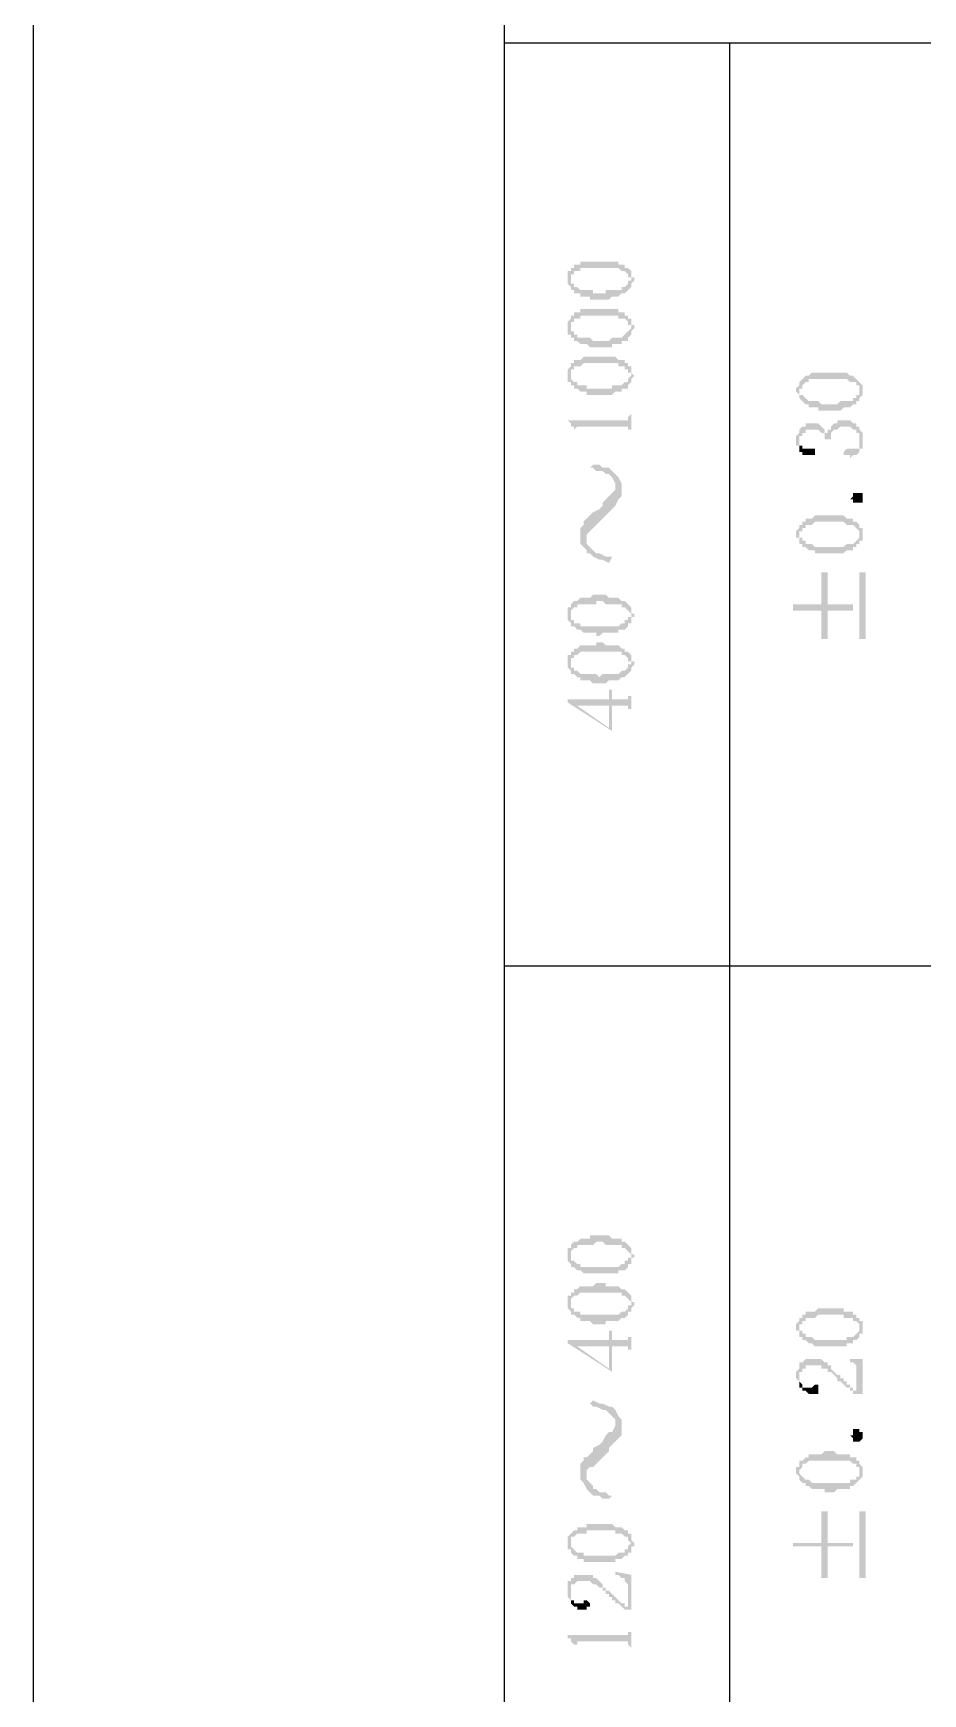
# Model space of a CAD drawing. Header units: inches. Extents: x 3613 to 8393, y -2205 to -794.
# Drawn here: x 7973.29 to 7985.95, y -1090.53 to -1066.9 of the extents above; entities that cross this region are included whole.
import ezdxf

# ---------------------------------------------------------------- set-up
doc = ezdxf.new("R2010")
doc.units = ezdxf.units.IN
doc.header["$MEASUREMENT"] = 0

msp = doc.modelspace()

# ---------------------------------------------------------------- hatches: boundary and pattern name
at = {"transparency": 33554559}
for points in [[(7980.895, -1070.423), (7980.895, -1070.468), (7980.895, -1070.468), (7980.94, -1070.513), (7980.94, -1070.378), (7980.94, -1070.333), (7980.985, -1070.333), (7980.985, -1070.288), (7981.076, -1070.288), (7981.076, -1070.243), (7981.617, -1070.243), (7981.662, -1070.288), (7981.707, -1070.288), (7981.752, -1070.333), (7981.752, -1070.378), (7981.798, -1070.378), (7981.798, -1070.423), (7981.798, -1070.288), (7981.752, -1070.243), (7981.707, -1070.243), (7981.707, -1070.197), (7981.617, -1070.197), (7981.617, -1070.152), (7981.076, -1070.152), (7981.076, -1070.197), (7980.985, -1070.197), (7980.985, -1070.243), (7980.94, -1070.243), (7980.94, -1070.288), (7980.895, -1070.288), (7980.895, -1070.333), (7980.895, -1070.378)], [(7980.94, -1070.513), (7980.94, -1070.558), (7980.985, -1070.558), (7980.985, -1070.604), (7981.076, -1070.604), (7981.076, -1070.649), (7981.211, -1070.649), (7981.211, -1070.694), (7981.482, -1070.694), (7981.527, -1070.649), (7981.617, -1070.649), (7981.662, -1070.604), (7981.707, -1070.604), (7981.752, -1070.558), (7981.752, -1070.558), (7981.798, -1070.513), (7981.798, -1070.468), (7981.798, -1070.468), (7981.843, -1070.423), (7981.843, -1070.378), (7981.798, -1070.378), (7981.798, -1070.333), (7981.798, -1070.288), (7981.798, -1070.423), (7981.752, -1070.423), (7981.752, -1070.468), (7981.752, -1070.468), (7981.707, -1070.513), (7981.662, -1070.513), (7981.662, -1070.558), (7981.437, -1070.558), (7981.437, -1070.604), (7981.256, -1070.604), (7981.256, -1070.558), (7981.076, -1070.558), (7981.03, -1070.513), (7980.985, -1070.513), (7980.985, -1070.468), (7980.94, -1070.468), (7980.94, -1070.423), (7980.94, -1070.423)], [(7980.895, -1071.1), (7980.895, -1071.19), (7980.94, -1071.19), (7980.94, -1071.1), (7980.94, -1071.055), (7980.94, -1071.01), (7980.985, -1071.01), (7980.985, -1070.965), (7981.076, -1070.965), (7981.076, -1070.92), (7981.617, -1070.92), (7981.617, -1070.965), (7981.707, -1070.965), (7981.752, -1071.01), (7981.752, -1071.055), (7981.798, -1071.055), (7981.798, -1071.1), (7981.798, -1070.965), (7981.752, -1070.965), (7981.752, -1070.92), (7981.707, -1070.92), (7981.707, -1070.874), (7981.617, -1070.874), (7981.617, -1070.829), (7981.076, -1070.829), (7981.076, -1070.874), (7980.985, -1070.874), (7980.985, -1070.92), (7980.94, -1070.92), (7980.94, -1070.965), (7980.94, -1070.965), (7980.895, -1071.01), (7980.895, -1071.055), (7980.895, -1071.055)], [(7980.94, -1071.19), (7980.94, -1071.235), (7980.985, -1071.235), (7980.985, -1071.281), (7981.03, -1071.281), (7981.076, -1071.326), (7981.166, -1071.326), (7981.211, -1071.371), (7981.527, -1071.371), (7981.527, -1071.326), (7981.662, -1071.326), (7981.662, -1071.281), (7981.752, -1071.281), (7981.752, -1071.235), (7981.752, -1071.235), (7981.798, -1071.19), (7981.798, -1071.145), (7981.798, -1071.145), (7981.843, -1071.1), (7981.843, -1071.055), (7981.798, -1071.055), (7981.798, -1071.01), (7981.798, -1070.965), (7981.798, -1071.1), (7981.798, -1071.1), (7981.752, -1071.145), (7981.752, -1071.145), (7981.707, -1071.19), (7981.707, -1071.19), (7981.662, -1071.235), (7981.527, -1071.235), (7981.482, -1071.281), (7981.256, -1071.281), (7981.211, -1071.235), (7981.03, -1071.235), (7981.03, -1071.19), (7980.985, -1071.19), (7980.985, -1071.145), (7980.94, -1071.145), (7980.94, -1071.1), (7980.94, -1071.1)], [(7980.895, -1071.777), (7980.895, -1071.822), (7980.895, -1071.867), (7980.94, -1071.867), (7980.94, -1071.912), (7980.94, -1071.777), (7980.94, -1071.732), (7980.94, -1071.687), (7980.985, -1071.687), (7980.985, -1071.642), (7981.076, -1071.642), (7981.121, -1071.597), (7981.617, -1071.597), (7981.617, -1071.642), (7981.707, -1071.642), (7981.707, -1071.687), (7981.752, -1071.687), (7981.752, -1071.732), (7981.798, -1071.732), (7981.798, -1071.777), (7981.798, -1071.642), (7981.752, -1071.642), (7981.752, -1071.597), (7981.707, -1071.597), (7981.707, -1071.551), (7981.617, -1071.551), (7981.572, -1071.506), (7981.121, -1071.506), (7981.076, -1071.551), (7980.985, -1071.551), (7980.985, -1071.597), (7980.94, -1071.597), (7980.94, -1071.642), (7980.94, -1071.642), (7980.895, -1071.687), (7980.895, -1071.732), (7980.895, -1071.732)], [(7980.94, -1071.912), (7980.985, -1071.912), (7980.985, -1071.958), (7981.03, -1071.958), (7981.076, -1072.003), (7981.166, -1072.003), (7981.166, -1072.048), (7981.527, -1072.048), (7981.572, -1072.003), (7981.662, -1072.003), (7981.662, -1071.958), (7981.752, -1071.958), (7981.752, -1071.912), (7981.752, -1071.912), (7981.798, -1071.867), (7981.798, -1071.822), (7981.798, -1071.822), (7981.843, -1071.777), (7981.843, -1071.777), (7981.798, -1071.732), (7981.798, -1071.687), (7981.798, -1071.642), (7981.798, -1071.777), (7981.798, -1071.777), (7981.752, -1071.822), (7981.752, -1071.867), (7981.707, -1071.867), (7981.662, -1071.912), (7981.527, -1071.912), (7981.527, -1071.958), (7981.166, -1071.958), (7981.166, -1071.912), (7981.03, -1071.912), (7981.03, -1071.867), (7980.985, -1071.867), (7980.94, -1071.822), (7980.94, -1071.777), (7980.94, -1071.777)], [(7984.144, -1072.003), (7984.144, -1072.003), (7984.19, -1072.048), (7984.19, -1072.093), (7984.19, -1072.003), (7984.19, -1071.958), (7984.235, -1071.958), (7984.235, -1071.912), (7984.235, -1071.912), (7984.28, -1071.867), (7984.325, -1071.867), (7984.325, -1071.822), (7984.867, -1071.822), (7984.912, -1071.867), (7985.002, -1071.867), (7985.002, -1071.912), (7985.047, -1071.912), (7985.047, -1071.958), (7985.047, -1072.003), (7985.047, -1071.867), (7985.047, -1071.867), (7985.002, -1071.822), (7985.002, -1071.822), (7984.957, -1071.777), (7984.912, -1071.777), (7984.867, -1071.732), (7984.37, -1071.732), (7984.325, -1071.777), (7984.28, -1071.777), (7984.235, -1071.822), (7984.235, -1071.822), (7984.19, -1071.867), (7984.19, -1071.912), (7984.19, -1071.912), (7984.144, -1071.958), (7984.144, -1071.958)], [(7984.19, -1072.093), (7984.235, -1072.138), (7984.235, -1072.138), (7984.28, -1072.183), (7984.325, -1072.183), (7984.325, -1072.228), (7984.46, -1072.228), (7984.46, -1072.274), (7984.776, -1072.274), (7984.821, -1072.228), (7984.912, -1072.228), (7984.957, -1072.183), (7985.002, -1072.183), (7985.002, -1072.138), (7985.047, -1072.138), (7985.047, -1072.093), (7985.047, -1072.093), (7985.092, -1072.048), (7985.092, -1072.003), (7985.092, -1071.958), (7985.092, -1071.912), (7985.092, -1071.912), (7985.047, -1071.867), (7985.047, -1072.003), (7985.047, -1072.048), (7985.002, -1072.048), (7985.002, -1072.093), (7984.957, -1072.093), (7984.957, -1072.138), (7984.776, -1072.138), (7984.731, -1072.183), (7984.506, -1072.183), (7984.46, -1072.138), (7984.325, -1072.138), (7984.28, -1072.093), (7984.28, -1072.093), (7984.235, -1072.048), (7984.19, -1072.048), (7984.19, -1072.003), (7984.19, -1072.003)], [(7980.895, -1072.409), (7980.895, -1072.409), (7980.94, -1072.454), (7980.94, -1072.499), (7980.985, -1072.499), (7980.985, -1072.544), (7980.985, -1072.635), (7980.985, -1072.544), (7981.03, -1072.499), (7981.752, -1072.499), (7981.752, -1072.544), (7981.798, -1072.544), (7981.798, -1072.635), (7981.798, -1072.228), (7981.798, -1072.319), (7981.798, -1072.319), (7981.752, -1072.364), (7981.752, -1072.409), (7981.707, -1072.409)], [(7984.144, -1072.68), (7984.144, -1072.77), (7984.19, -1072.77), (7984.19, -1072.815), (7984.19, -1072.68), (7984.19, -1072.635), (7984.235, -1072.635), (7984.235, -1072.589), (7984.28, -1072.589), (7984.28, -1072.544), (7984.46, -1072.544), (7984.506, -1072.589), (7984.551, -1072.589), (7984.551, -1072.635), (7984.551, -1072.68), (7984.596, -1072.68), (7984.596, -1072.77), (7984.596, -1072.68), (7984.641, -1072.68), (7984.641, -1072.635), (7984.641, -1072.589), (7984.641, -1072.589), (7984.686, -1072.544), (7984.731, -1072.544), (7984.776, -1072.499), (7984.912, -1072.499), (7984.957, -1072.544), (7985.002, -1072.544), (7985.002, -1072.589), (7985.047, -1072.589), (7985.047, -1072.635), (7985.047, -1072.725), (7985.047, -1072.544), (7985.047, -1072.499), (7985.002, -1072.499), (7985.002, -1072.454), (7984.957, -1072.454), (7984.912, -1072.409), (7984.731, -1072.409), (7984.731, -1072.454), (7984.686, -1072.454), (7984.641, -1072.499), (7984.641, -1072.544), (7984.596, -1072.544), (7984.596, -1072.635), (7984.596, -1072.589), (7984.551, -1072.589), (7984.551, -1072.544), (7984.551, -1072.544), (7984.506, -1072.499), (7984.506, -1072.499), (7984.46, -1072.454), (7984.28, -1072.454), (7984.28, -1072.499), (7984.235, -1072.499), (7984.19, -1072.544), (7984.19, -1072.589), (7984.19, -1072.589), (7984.144, -1072.635), (7984.144, -1072.635)], [(7984.821, -1072.86), (7984.821, -1072.905), (7984.912, -1072.905), (7984.912, -1072.95), (7984.912, -1072.95), (7984.957, -1072.905), (7985.002, -1072.905), (7985.047, -1072.86), (7985.047, -1072.815), (7985.092, -1072.815), (7985.092, -1072.77), (7985.092, -1072.68), (7985.092, -1072.635), (7985.092, -1072.589), (7985.092, -1072.589), (7985.047, -1072.544), (7985.047, -1072.725), (7985.047, -1072.815), (7984.867, -1072.815)], [(7984.19, -1072.815), (7984.19, -1072.86), (7984.235, -1072.86), (7984.235, -1072.905), (7984.415, -1072.905), (7984.415, -1072.86), (7984.415, -1072.815), (7984.235, -1072.815), (7984.235, -1072.77), (7984.19, -1072.77), (7984.19, -1072.725), (7984.19, -1072.725)], [(7981.211, -1073.086), (7981.256, -1073.086), (7981.301, -1073.131), (7981.391, -1073.131), (7981.437, -1073.176), (7981.482, -1073.176), (7981.527, -1073.221), (7981.572, -1073.312), (7981.572, -1073.627), (7981.572, -1073.627), (7981.617, -1073.537), (7981.662, -1073.492), (7981.662, -1073.312), (7981.617, -1073.221), (7981.572, -1073.176), (7981.572, -1073.176), (7981.527, -1073.131), (7981.482, -1073.086), (7981.391, -1073.086), (7981.346, -1073.041), (7981.256, -1073.041)], [(7981.076, -1074.079), (7981.076, -1074.169), (7981.121, -1074.214), (7981.166, -1074.259), (7981.166, -1074.079), (7981.166, -1074.034), (7981.211, -1073.989), (7981.256, -1073.943), (7981.301, -1073.898), (7981.346, -1073.853), (7981.391, -1073.808), (7981.437, -1073.763), (7981.482, -1073.718), (7981.482, -1073.718), (7981.527, -1073.673), (7981.572, -1073.627), (7981.572, -1073.357), (7981.572, -1073.402), (7981.527, -1073.447), (7981.482, -1073.492), (7981.437, -1073.537), (7981.391, -1073.582), (7981.391, -1073.627), (7981.346, -1073.673), (7981.256, -1073.718), (7981.256, -1073.718), (7981.211, -1073.763), (7981.166, -1073.808), (7981.121, -1073.853), (7981.121, -1073.898), (7981.076, -1073.943), (7981.076, -1073.989)], [(7985.092, -1073.537), (7985.092, -1073.582), (7984.957, -1073.582), (7984.957, -1073.537), (7984.912, -1073.537), (7984.957, -1073.492), (7984.957, -1073.447), (7985.092, -1073.447), (7985.092, -1073.492), (7985.092, -1073.537)], [(7984.144, -1074.034), (7984.144, -1074.079), (7984.19, -1074.079), (7984.19, -1074.124), (7984.19, -1074.169), (7984.19, -1074.034), (7984.19, -1073.989), (7984.235, -1073.989), (7984.235, -1073.943), (7984.28, -1073.943), (7984.28, -1073.898), (7984.37, -1073.898), (7984.415, -1073.853), (7984.821, -1073.853), (7984.867, -1073.898), (7984.957, -1073.898), (7985.002, -1073.943), (7985.002, -1073.943), (7985.047, -1073.989), (7985.047, -1074.034), (7985.047, -1073.898), (7985.047, -1073.898), (7985.002, -1073.853), (7984.957, -1073.853), (7984.957, -1073.808), (7984.867, -1073.808), (7984.821, -1073.763), (7984.415, -1073.763), (7984.37, -1073.808), (7984.28, -1073.808), (7984.28, -1073.853), (7984.235, -1073.853), (7984.235, -1073.898), (7984.19, -1073.898), (7984.19, -1073.943), (7984.19, -1073.943), (7984.144, -1073.989), (7984.144, -1073.989)], [(7984.19, -1074.169), (7984.235, -1074.169), (7984.235, -1074.214), (7984.28, -1074.214), (7984.325, -1074.259), (7984.415, -1074.259), (7984.415, -1074.304), (7984.821, -1074.304), (7984.867, -1074.259), (7984.957, -1074.259), (7984.957, -1074.214), (7985.002, -1074.214), (7985.002, -1074.169), (7985.047, -1074.169), (7985.047, -1074.124), (7985.092, -1074.124), (7985.092, -1074.079), (7985.092, -1074.034), (7985.092, -1073.989), (7985.092, -1073.943), (7985.047, -1073.943), (7985.047, -1073.898), (7985.047, -1074.034), (7985.047, -1074.079), (7985.047, -1074.079), (7985.002, -1074.124), (7985.002, -1074.124), (7984.957, -1074.169), (7984.867, -1074.169), (7984.821, -1074.214), (7984.415, -1074.214), (7984.37, -1074.169), (7984.28, -1074.169), (7984.28, -1074.124), (7984.235, -1074.124), (7984.235, -1074.079), (7984.19, -1074.079), (7984.19, -1074.034), (7984.19, -1074.034)], [(7981.166, -1074.259), (7981.166, -1074.304), (7981.211, -1074.304), (7981.256, -1074.35), (7981.346, -1074.395), (7981.391, -1074.395), (7981.482, -1074.44), (7981.527, -1074.35), (7981.437, -1074.35), (7981.346, -1074.304), (7981.301, -1074.304), (7981.256, -1074.259), (7981.256, -1074.259), (7981.211, -1074.214), (7981.166, -1074.169), (7981.166, -1074.079)], [(7984.099, -1075.027), (7984.099, -1075.117), (7984.506, -1075.117), (7984.506, -1075.523), (7984.596, -1075.523), (7984.596, -1075.117), (7984.957, -1075.117), (7984.957, -1075.027), (7984.596, -1075.027), (7984.596, -1074.575), (7984.506, -1074.575), (7984.506, -1075.027)], [(7985.137, -1075.523), (7985.137, -1074.575), (7985.047, -1074.575), (7985.047, -1075.523)], [(7980.895, -1075.162), (7980.895, -1075.207), (7980.895, -1075.252), (7980.895, -1075.252), (7980.94, -1075.297), (7980.94, -1075.162), (7980.94, -1075.117), (7980.94, -1075.117), (7980.985, -1075.072), (7981.03, -1075.072), (7981.03, -1075.027), (7981.301, -1075.027), (7981.301, -1074.981), (7981.391, -1074.981), (7981.437, -1075.027), (7981.662, -1075.027), (7981.662, -1075.072), (7981.707, -1075.072), (7981.752, -1075.117), (7981.752, -1075.117), (7981.798, -1075.162), (7981.798, -1075.072), (7981.752, -1075.027), (7981.752, -1075.027), (7981.707, -1074.981), (7981.662, -1074.981), (7981.617, -1074.936), (7981.482, -1074.936), (7981.437, -1074.891), (7981.256, -1074.891), (7981.211, -1074.936), (7981.076, -1074.936), (7981.03, -1074.981), (7980.985, -1074.981), (7980.94, -1075.027), (7980.94, -1075.072), (7980.895, -1075.072), (7980.895, -1075.117)], [(7980.94, -1075.297), (7980.94, -1075.342), (7980.985, -1075.342), (7981.03, -1075.388), (7981.076, -1075.388), (7981.121, -1075.433), (7981.301, -1075.433), (7981.301, -1075.478), (7981.346, -1075.478), (7981.391, -1075.433), (7981.617, -1075.433), (7981.617, -1075.388), (7981.707, -1075.388), (7981.752, -1075.342), (7981.752, -1075.297), (7981.798, -1075.297), (7981.798, -1075.252), (7981.798, -1075.207), (7981.843, -1075.207), (7981.843, -1075.162), (7981.798, -1075.162), (7981.798, -1075.117), (7981.798, -1075.072), (7981.798, -1075.207), (7981.752, -1075.207), (7981.752, -1075.252), (7981.707, -1075.252), (7981.707, -1075.297), (7981.662, -1075.297), (7981.617, -1075.342), (7981.076, -1075.342), (7981.076, -1075.297), (7980.985, -1075.297), (7980.985, -1075.252), (7980.94, -1075.252), (7980.94, -1075.207), (7980.94, -1075.162)], [(7980.895, -1075.839), (7980.895, -1075.884), (7980.895, -1075.929), (7980.895, -1075.929), (7980.94, -1075.974), (7980.94, -1075.839), (7980.94, -1075.794), (7980.985, -1075.794), (7980.985, -1075.749), (7981.03, -1075.749), (7981.076, -1075.704), (7981.662, -1075.704), (7981.662, -1075.749), (7981.707, -1075.749), (7981.752, -1075.794), (7981.752, -1075.839), (7981.798, -1075.839), (7981.798, -1075.749), (7981.752, -1075.704), (7981.707, -1075.704), (7981.707, -1075.658), (7981.662, -1075.658), (7981.617, -1075.613), (7981.437, -1075.613), (7981.391, -1075.568), (7981.301, -1075.568), (7981.301, -1075.613), (7981.076, -1075.613), (7981.03, -1075.658), (7980.985, -1075.658), (7980.985, -1075.704), (7980.94, -1075.704), (7980.94, -1075.749), (7980.895, -1075.749), (7980.895, -1075.794)], [(7980.94, -1075.974), (7980.94, -1076.019), (7980.985, -1076.019), (7981.03, -1076.065), (7981.076, -1076.065), (7981.076, -1076.11), (7981.211, -1076.11), (7981.256, -1076.155), (7981.437, -1076.155), (7981.482, -1076.11), (7981.617, -1076.11), (7981.662, -1076.065), (7981.707, -1076.065), (7981.752, -1076.019), (7981.752, -1076.019), (7981.798, -1075.974), (7981.798, -1075.929), (7981.798, -1075.929), (7981.843, -1075.884), (7981.843, -1075.839), (7981.798, -1075.839), (7981.798, -1075.794), (7981.798, -1075.749), (7981.798, -1075.884), (7981.752, -1075.884), (7981.752, -1075.929), (7981.752, -1075.929), (7981.707, -1075.974), (7981.662, -1075.974), (7981.617, -1076.019), (7981.391, -1076.019), (7981.346, -1076.065), (7981.346, -1076.065), (7981.301, -1076.019), (7981.076, -1076.019), (7981.03, -1075.974), (7980.985, -1075.974), (7980.985, -1075.929), (7980.94, -1075.929), (7980.94, -1075.884), (7980.94, -1075.839)], [(7980.895, -1076.381), (7980.895, -1076.426), (7981.527, -1076.832), (7981.527, -1076.471), (7981.752, -1076.471), (7981.752, -1076.516), (7981.798, -1076.516), (7981.798, -1076.606), (7981.798, -1076.245), (7981.798, -1076.335), (7981.752, -1076.335), (7981.752, -1076.381), (7981.527, -1076.381), (7981.527, -1076.245), (7981.482, -1076.245), (7981.482, -1076.787), (7981.03, -1076.471), (7981.03, -1076.471)], [(7980.895, -1076.381), (7981.03, -1076.471), (7981.482, -1076.471), (7981.482, -1076.787), (7981.482, -1076.381)], [(7980.895, -1084.279), (7980.895, -1084.324), (7980.895, -1084.369), (7980.895, -1084.369), (7980.94, -1084.414), (7980.94, -1084.279), (7980.94, -1084.234), (7980.94, -1084.234), (7980.985, -1084.188), (7981.03, -1084.188), (7981.03, -1084.143), (7981.256, -1084.143), (7981.301, -1084.098), (7981.391, -1084.098), (7981.437, -1084.143), (7981.662, -1084.143), (7981.662, -1084.188), (7981.707, -1084.188), (7981.752, -1084.234), (7981.752, -1084.234), (7981.798, -1084.279), (7981.798, -1084.188), (7981.752, -1084.143), (7981.752, -1084.143), (7981.707, -1084.098), (7981.662, -1084.098), (7981.662, -1084.053), (7981.527, -1084.053), (7981.482, -1084.008), (7981.211, -1084.008), (7981.211, -1084.053), (7981.076, -1084.053), (7981.03, -1084.098), (7980.985, -1084.098), (7980.94, -1084.143), (7980.94, -1084.188), (7980.895, -1084.188), (7980.895, -1084.234)], [(7980.94, -1084.414), (7980.94, -1084.459), (7980.985, -1084.459), (7981.03, -1084.504), (7981.076, -1084.504), (7981.121, -1084.549), (7981.617, -1084.549), (7981.617, -1084.504), (7981.707, -1084.504), (7981.752, -1084.459), (7981.752, -1084.414), (7981.798, -1084.414), (7981.798, -1084.369), (7981.798, -1084.324), (7981.843, -1084.324), (7981.843, -1084.279), (7981.798, -1084.279), (7981.798, -1084.234), (7981.798, -1084.188), (7981.798, -1084.324), (7981.752, -1084.324), (7981.752, -1084.369), (7981.707, -1084.369), (7981.707, -1084.414), (7981.662, -1084.414), (7981.617, -1084.459), (7981.076, -1084.459), (7981.076, -1084.414), (7981.03, -1084.414), (7980.985, -1084.369), (7980.94, -1084.369), (7980.94, -1084.324), (7980.94, -1084.279)], [(7980.895, -1084.956), (7980.895, -1085.001), (7980.895, -1085.046), (7980.895, -1085.046), (7980.94, -1085.091), (7980.94, -1084.956), (7980.94, -1084.911), (7980.94, -1084.911), (7980.985, -1084.865), (7981.03, -1084.865), (7981.076, -1084.82), (7981.662, -1084.82), (7981.662, -1084.865), (7981.707, -1084.865), (7981.752, -1084.911), (7981.752, -1084.911), (7981.798, -1084.956), (7981.798, -1084.865), (7981.752, -1084.82), (7981.752, -1084.82), (7981.707, -1084.775), (7981.662, -1084.775), (7981.617, -1084.73), (7981.437, -1084.73), (7981.437, -1084.685), (7981.301, -1084.685), (7981.256, -1084.73), (7981.076, -1084.73), (7981.03, -1084.775), (7980.985, -1084.775), (7980.985, -1084.82), (7980.94, -1084.82), (7980.94, -1084.865), (7980.895, -1084.865), (7980.895, -1084.911)], [(7980.94, -1085.091), (7980.94, -1085.136), (7980.985, -1085.136), (7981.03, -1085.181), (7981.076, -1085.181), (7981.076, -1085.226), (7981.211, -1085.226), (7981.256, -1085.272), (7981.437, -1085.272), (7981.437, -1085.226), (7981.617, -1085.226), (7981.662, -1085.181), (7981.707, -1085.181), (7981.752, -1085.136), (7981.752, -1085.091), (7981.798, -1085.091), (7981.798, -1085.046), (7981.798, -1085.046), (7981.843, -1085.001), (7981.843, -1084.956), (7981.798, -1084.956), (7981.798, -1084.911), (7981.798, -1084.865), (7981.798, -1085.001), (7981.752, -1085.001), (7981.752, -1085.046), (7981.752, -1085.046), (7981.707, -1085.091), (7981.662, -1085.091), (7981.617, -1085.136), (7981.076, -1085.136), (7981.076, -1085.091), (7980.985, -1085.091), (7980.985, -1085.046), (7980.94, -1085.046), (7980.94, -1085.001), (7980.94, -1084.956)], [(7984.144, -1085.317), (7984.144, -1085.362), (7984.19, -1085.362), (7984.19, -1085.407), (7984.19, -1085.452), (7984.19, -1085.317), (7984.19, -1085.272), (7984.235, -1085.272), (7984.235, -1085.226), (7984.28, -1085.226), (7984.28, -1085.181), (7984.415, -1085.181), (7984.46, -1085.136), (7984.821, -1085.136), (7984.821, -1085.181), (7984.957, -1085.181), (7984.957, -1085.226), (7985.002, -1085.226), (7985.047, -1085.272), (7985.047, -1085.317), (7985.047, -1085.181), (7985.002, -1085.181), (7985.002, -1085.136), (7984.957, -1085.136), (7984.957, -1085.091), (7984.821, -1085.091), (7984.821, -1085.046), (7984.46, -1085.046), (7984.415, -1085.091), (7984.28, -1085.091), (7984.28, -1085.136), (7984.235, -1085.136), (7984.235, -1085.181), (7984.19, -1085.181), (7984.19, -1085.226), (7984.19, -1085.226), (7984.144, -1085.272)], [(7980.895, -1085.497), (7980.895, -1085.542), (7981.527, -1085.949), (7981.527, -1085.587), (7981.752, -1085.587), (7981.752, -1085.633), (7981.798, -1085.633), (7981.798, -1085.723), (7981.798, -1085.362), (7981.798, -1085.452), (7981.752, -1085.452), (7981.752, -1085.497), (7981.527, -1085.497), (7981.527, -1085.362), (7981.482, -1085.362), (7981.482, -1085.903), (7981.03, -1085.587), (7981.03, -1085.587)], [(7984.19, -1085.452), (7984.235, -1085.452), (7984.235, -1085.497), (7984.28, -1085.497), (7984.325, -1085.542), (7984.37, -1085.542), (7984.415, -1085.587), (7984.867, -1085.587), (7984.867, -1085.542), (7984.957, -1085.542), (7984.957, -1085.497), (7985.002, -1085.497), (7985.047, -1085.452), (7985.047, -1085.407), (7985.092, -1085.407), (7985.092, -1085.362), (7985.092, -1085.317), (7985.092, -1085.272), (7985.092, -1085.226), (7985.047, -1085.226), (7985.047, -1085.181), (7985.047, -1085.362), (7985.047, -1085.362), (7985.002, -1085.407), (7985.002, -1085.407), (7984.957, -1085.452), (7984.867, -1085.452), (7984.867, -1085.497), (7984.415, -1085.497), (7984.37, -1085.452), (7984.28, -1085.452), (7984.28, -1085.407), (7984.235, -1085.407), (7984.235, -1085.362), (7984.19, -1085.362), (7984.19, -1085.317)], [(7980.895, -1085.497), (7981.03, -1085.587), (7981.482, -1085.587), (7981.482, -1085.903), (7981.482, -1085.497)], [(7984.144, -1085.994), (7984.144, -1086.039), (7984.144, -1086.039), (7984.19, -1086.084), (7984.19, -1086.129), (7984.19, -1085.994), (7984.19, -1085.949), (7984.235, -1085.949), (7984.235, -1085.903), (7984.28, -1085.903), (7984.28, -1085.858), (7984.506, -1085.858), (7984.506, -1085.903), (7984.596, -1085.903), (7984.596, -1085.949), (7984.641, -1085.949), (7984.686, -1085.994), (7984.686, -1085.994), (7984.731, -1086.039), (7984.731, -1086.084), (7984.776, -1086.084), (7984.821, -1086.129), (7984.821, -1086.129), (7984.867, -1086.174), (7984.912, -1086.174), (7984.912, -1086.219), (7984.957, -1086.219), (7984.957, -1086.264), (7985.002, -1086.264), (7985.002, -1086.219), (7984.957, -1086.219), (7984.957, -1086.174), (7984.912, -1086.174), (7984.912, -1086.129), (7984.867, -1086.129), (7984.867, -1086.084), (7984.821, -1086.084), (7984.821, -1086.039), (7984.776, -1086.039), (7984.776, -1085.994), (7984.731, -1085.994), (7984.686, -1085.949), (7984.686, -1085.949), (7984.641, -1085.903), (7984.641, -1085.858), (7984.596, -1085.858), (7984.596, -1085.813), (7984.551, -1085.813), (7984.506, -1085.768), (7984.28, -1085.768), (7984.235, -1085.813), (7984.19, -1085.813), (7984.19, -1085.858), (7984.19, -1085.903), (7984.19, -1085.903), (7984.144, -1085.949)], [(7984.867, -1085.768), (7984.912, -1085.768), (7984.912, -1085.813), (7984.957, -1085.813), (7985.002, -1085.858), (7985.002, -1086.264), (7985.092, -1086.264), (7985.092, -1085.768)], [(7984.19, -1086.129), (7984.19, -1086.174), (7984.235, -1086.174), (7984.235, -1086.219), (7984.28, -1086.219), (7984.325, -1086.264), (7984.46, -1086.264), (7984.46, -1086.174), (7984.46, -1086.129), (7984.415, -1086.129), (7984.37, -1086.174), (7984.235, -1086.174), (7984.235, -1086.129), (7984.235, -1086.129), (7984.19, -1086.084), (7984.19, -1086.039), (7984.19, -1086.039)], [(7981.211, -1086.4), (7981.256, -1086.445), (7981.301, -1086.445), (7981.391, -1086.49), (7981.437, -1086.49), (7981.482, -1086.535), (7981.482, -1086.535), (7981.527, -1086.58), (7981.572, -1086.626), (7981.572, -1086.941), (7981.572, -1086.941), (7981.617, -1086.896), (7981.662, -1086.851), (7981.662, -1086.626), (7981.617, -1086.58), (7981.572, -1086.49), (7981.572, -1086.49), (7981.527, -1086.445), (7981.482, -1086.445), (7981.391, -1086.4), (7981.346, -1086.4), (7981.256, -1086.355)], [(7981.076, -1087.393), (7981.076, -1087.483), (7981.121, -1087.528), (7981.166, -1087.618), (7981.166, -1087.438), (7981.166, -1087.348), (7981.211, -1087.303), (7981.256, -1087.303), (7981.301, -1087.257), (7981.346, -1087.212), (7981.391, -1087.167), (7981.437, -1087.122), (7981.482, -1087.077), (7981.482, -1087.032), (7981.527, -1086.987), (7981.572, -1086.941), (7981.572, -1086.671), (7981.572, -1086.716), (7981.527, -1086.806), (7981.482, -1086.806), (7981.437, -1086.851), (7981.391, -1086.941), (7981.391, -1086.941), (7981.346, -1086.987), (7981.256, -1087.032), (7981.256, -1087.077), (7981.211, -1087.122), (7981.166, -1087.167), (7981.121, -1087.167), (7981.121, -1087.212), (7981.076, -1087.257), (7981.076, -1087.348)], [(7985.092, -1086.851), (7985.092, -1086.896), (7985.092, -1086.896), (7985.047, -1086.941), (7984.957, -1086.941), (7984.957, -1086.896), (7984.957, -1086.896), (7984.912, -1086.851), (7984.957, -1086.851), (7984.957, -1086.806), (7984.957, -1086.761), (7985.047, -1086.761), (7985.047, -1086.806), (7985.092, -1086.806), (7985.092, -1086.851)], [(7984.144, -1087.348), (7984.144, -1087.393), (7984.144, -1087.393), (7984.19, -1087.438), (7984.19, -1087.483), (7984.19, -1087.348), (7984.19, -1087.348), (7984.235, -1087.303), (7984.235, -1087.257), (7984.28, -1087.257), (7984.325, -1087.212), (7984.912, -1087.212), (7984.957, -1087.257), (7985.002, -1087.257), (7985.002, -1087.303), (7985.047, -1087.303), (7985.047, -1087.348), (7985.047, -1087.212), (7985.002, -1087.212), (7985.002, -1087.167), (7984.912, -1087.167), (7984.912, -1087.122), (7984.731, -1087.122), (7984.686, -1087.077), (7984.551, -1087.077), (7984.506, -1087.122), (7984.325, -1087.122), (7984.325, -1087.167), (7984.28, -1087.167), (7984.235, -1087.212), (7984.19, -1087.212), (7984.19, -1087.257), (7984.19, -1087.303), (7984.144, -1087.303)], [(7984.19, -1087.483), (7984.235, -1087.528), (7984.28, -1087.528), (7984.28, -1087.573), (7984.325, -1087.573), (7984.37, -1087.618), (7984.551, -1087.618), (7984.551, -1087.664), (7984.686, -1087.664), (7984.731, -1087.618), (7984.912, -1087.618), (7984.912, -1087.573), (7984.957, -1087.573), (7985.002, -1087.528), (7985.002, -1087.528), (7985.047, -1087.483), (7985.047, -1087.483), (7985.092, -1087.438), (7985.092, -1087.348), (7985.092, -1087.303), (7985.092, -1087.303), (7985.047, -1087.257), (7985.047, -1087.393), (7985.047, -1087.438), (7985.002, -1087.438), (7985.002, -1087.483), (7984.912, -1087.483), (7984.912, -1087.528), (7984.37, -1087.528), (7984.325, -1087.483), (7984.28, -1087.483), (7984.235, -1087.438), (7984.235, -1087.438), (7984.19, -1087.393), (7984.19, -1087.348)], [(7981.166, -1087.618), (7981.166, -1087.618), (7981.211, -1087.664), (7981.256, -1087.709), (7981.346, -1087.709), (7981.391, -1087.754), (7981.482, -1087.754), (7981.527, -1087.709), (7981.482, -1087.709), (7981.437, -1087.664), (7981.346, -1087.664), (7981.301, -1087.618), (7981.256, -1087.618), (7981.256, -1087.573), (7981.211, -1087.528), (7981.166, -1087.483), (7981.166, -1087.438)], [(7984.099, -1088.386), (7984.099, -1088.431), (7984.506, -1088.431), (7984.506, -1088.882), (7984.596, -1088.882), (7984.596, -1088.431), (7984.957, -1088.431), (7984.957, -1088.386), (7984.596, -1088.386), (7984.596, -1087.934), (7984.506, -1087.934), (7984.506, -1088.386)], [(7985.137, -1088.882), (7985.137, -1087.934), (7985.047, -1087.934), (7985.047, -1088.882)], [(7980.895, -1088.386), (7980.895, -1088.431), (7980.895, -1088.476), (7980.94, -1088.476), (7980.94, -1088.521), (7980.94, -1088.386), (7980.94, -1088.341), (7980.94, -1088.295), (7980.985, -1088.295), (7981.03, -1088.25), (7981.166, -1088.25), (7981.166, -1088.205), (7981.572, -1088.205), (7981.572, -1088.25), (7981.662, -1088.25), (7981.707, -1088.295), (7981.752, -1088.295), (7981.752, -1088.341), (7981.752, -1088.341), (7981.798, -1088.386), (7981.798, -1088.25), (7981.752, -1088.25), (7981.752, -1088.205), (7981.707, -1088.205), (7981.662, -1088.16), (7981.572, -1088.16), (7981.527, -1088.115), (7981.166, -1088.115), (7981.166, -1088.16), (7981.03, -1088.16), (7981.03, -1088.205), (7980.985, -1088.205), (7980.94, -1088.25), (7980.94, -1088.25), (7980.895, -1088.295), (7980.895, -1088.341), (7980.895, -1088.341)], [(7980.94, -1088.521), (7980.94, -1088.521), (7980.985, -1088.566), (7981.03, -1088.566), (7981.03, -1088.611), (7981.121, -1088.611), (7981.121, -1088.656), (7981.572, -1088.656), (7981.572, -1088.611), (7981.662, -1088.611), (7981.707, -1088.566), (7981.752, -1088.566), (7981.752, -1088.521), (7981.798, -1088.521), (7981.798, -1088.476), (7981.798, -1088.431), (7981.843, -1088.431), (7981.843, -1088.386), (7981.843, -1088.386), (7981.798, -1088.341), (7981.798, -1088.295), (7981.798, -1088.25), (7981.798, -1088.386), (7981.798, -1088.386), (7981.752, -1088.431), (7981.752, -1088.476), (7981.707, -1088.476), (7981.707, -1088.521), (7981.617, -1088.521), (7981.572, -1088.566), (7981.121, -1088.566), (7981.121, -1088.521), (7981.03, -1088.521), (7980.985, -1088.476), (7980.985, -1088.476), (7980.94, -1088.431), (7980.94, -1088.386)], [(7980.895, -1089.063), (7980.895, -1089.108), (7980.895, -1089.153), (7980.895, -1089.153), (7980.94, -1089.198), (7980.94, -1089.063), (7980.94, -1089.018), (7980.94, -1088.972), (7980.985, -1088.972), (7981.03, -1088.927), (7981.211, -1088.927), (7981.256, -1088.972), (7981.301, -1088.972), (7981.346, -1089.018), (7981.391, -1089.018), (7981.391, -1089.063), (7981.437, -1089.063), (7981.437, -1089.108), (7981.482, -1089.108), (7981.482, -1089.153), (7981.527, -1089.153), (7981.527, -1089.198), (7981.572, -1089.198), (7981.572, -1089.243), (7981.617, -1089.243), (7981.662, -1089.288), (7981.662, -1089.288), (7981.707, -1089.333), (7981.752, -1089.333), (7981.752, -1089.288), (7981.707, -1089.288), (7981.707, -1089.243), (7981.662, -1089.243), (7981.617, -1089.198), (7981.617, -1089.198), (7981.572, -1089.153), (7981.572, -1089.153), (7981.527, -1089.108), (7981.527, -1089.108), (7981.482, -1089.063), (7981.437, -1089.063), (7981.437, -1089.018), (7981.391, -1089.018), (7981.391, -1088.972), (7981.346, -1088.927), (7981.346, -1088.927), (7981.301, -1088.882), (7981.256, -1088.882), (7981.256, -1088.837), (7980.985, -1088.837), (7980.985, -1088.882), (7980.94, -1088.882), (7980.94, -1088.927), (7980.895, -1088.927), (7980.895, -1088.972)], [(7981.572, -1088.792), (7981.572, -1088.837), (7981.617, -1088.837), (7981.662, -1088.882), (7981.707, -1088.882), (7981.707, -1088.927), (7981.707, -1088.927), (7981.752, -1088.972), (7981.752, -1089.333), (7981.798, -1089.333), (7981.798, -1088.837)], [(7980.94, -1089.198), (7980.94, -1089.243), (7980.94, -1089.243), (7980.985, -1089.288), (7981.03, -1089.288), (7981.03, -1089.333), (7981.166, -1089.333), (7981.166, -1089.288), (7981.211, -1089.288), (7981.211, -1089.243), (7981.211, -1089.243), (7981.166, -1089.198), (7981.121, -1089.198), (7981.121, -1089.243), (7980.985, -1089.243), (7980.985, -1089.198), (7980.94, -1089.198), (7980.94, -1089.153), (7980.94, -1089.108), (7980.94, -1089.108)], [(7980.895, -1089.695), (7980.895, -1089.74), (7980.94, -1089.74), (7980.94, -1089.785), (7980.94, -1089.785), (7980.985, -1089.83), (7980.985, -1089.875), (7980.985, -1089.92), (7980.985, -1089.83), (7981.03, -1089.83), (7981.03, -1089.785), (7981.752, -1089.785), (7981.752, -1089.83), (7981.752, -1089.83), (7981.798, -1089.875), (7981.798, -1089.92), (7981.798, -1089.559), (7981.798, -1089.649), (7981.752, -1089.649), (7981.752, -1089.695), (7981.707, -1089.695)]]:
    msp.add_hatch(color=256, dxfattribs=at).paths.add_polyline_path(points)

# ---------------------------------------------------------------- linework, layer by layer
msp.add_line((7979.992, -894.646), (7979.992, -1181.386))
msp.add_lwpolyline([(8393.286, -1185.646), (8393.286, -888.646), (7973.286, -888.646), (7973.286, -1185.646)], close=True)
for points in [[(7979.992, -1067.038), (7992.81, -1067.038)], [(7983.197, -1067.038), (7983.197, -1160.056)], [(7979.992, -1080.172), (7992.81, -1080.172)]]:
    msp.add_lwpolyline(points)

doc.saveas('drawing.dxf')
